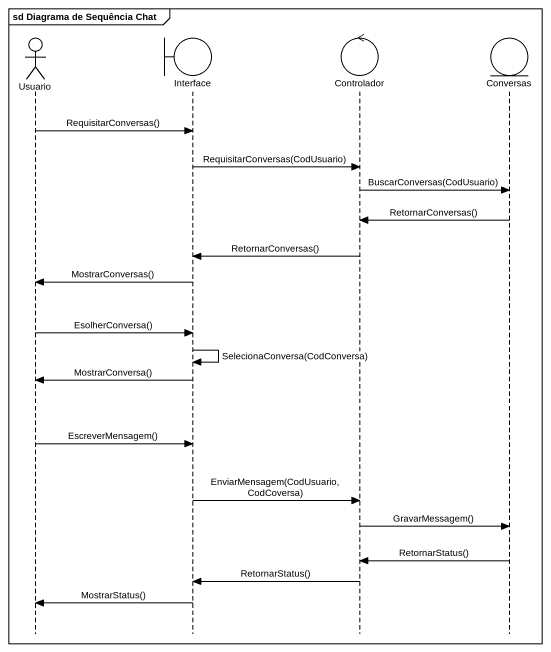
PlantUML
@startuml
mainframe sd Diagrama de Sequência Chat
hide footbox
actor Usuario
boundary "Interface" as Interface_
control Controlador
entity Conversas

Usuario -> Interface_ : RequisitarConversas()
Interface_ -> Controlador : RequisitarConversas(CodUsuario)
Controlador -> Conversas : BuscarConversas(CodUsuario)
Conversas -> Controlador : RetornarConversas()
Controlador -> Interface_ : RetornarConversas()
Interface_ -> Usuario : MostrarConversas()
Usuario -> Interface_ : EsolherConversa()
Interface_ -> Interface_ : SelecionaConversa(CodConversa)
Interface_ -> Usuario : MostrarConversa()
Usuario -> Interface_ : EscreverMensagem()
Interface_ -> Controlador : EnviarMensagem(CodUsuario, CodCoversa)
Controlador -> Conversas : GravarMessagem()
Conversas -> Controlador : RetornarStatus()
Controlador -> Interface_ : RetornarStatus()
Interface_ -> Usuario : MostrarStatus()
@enduml
